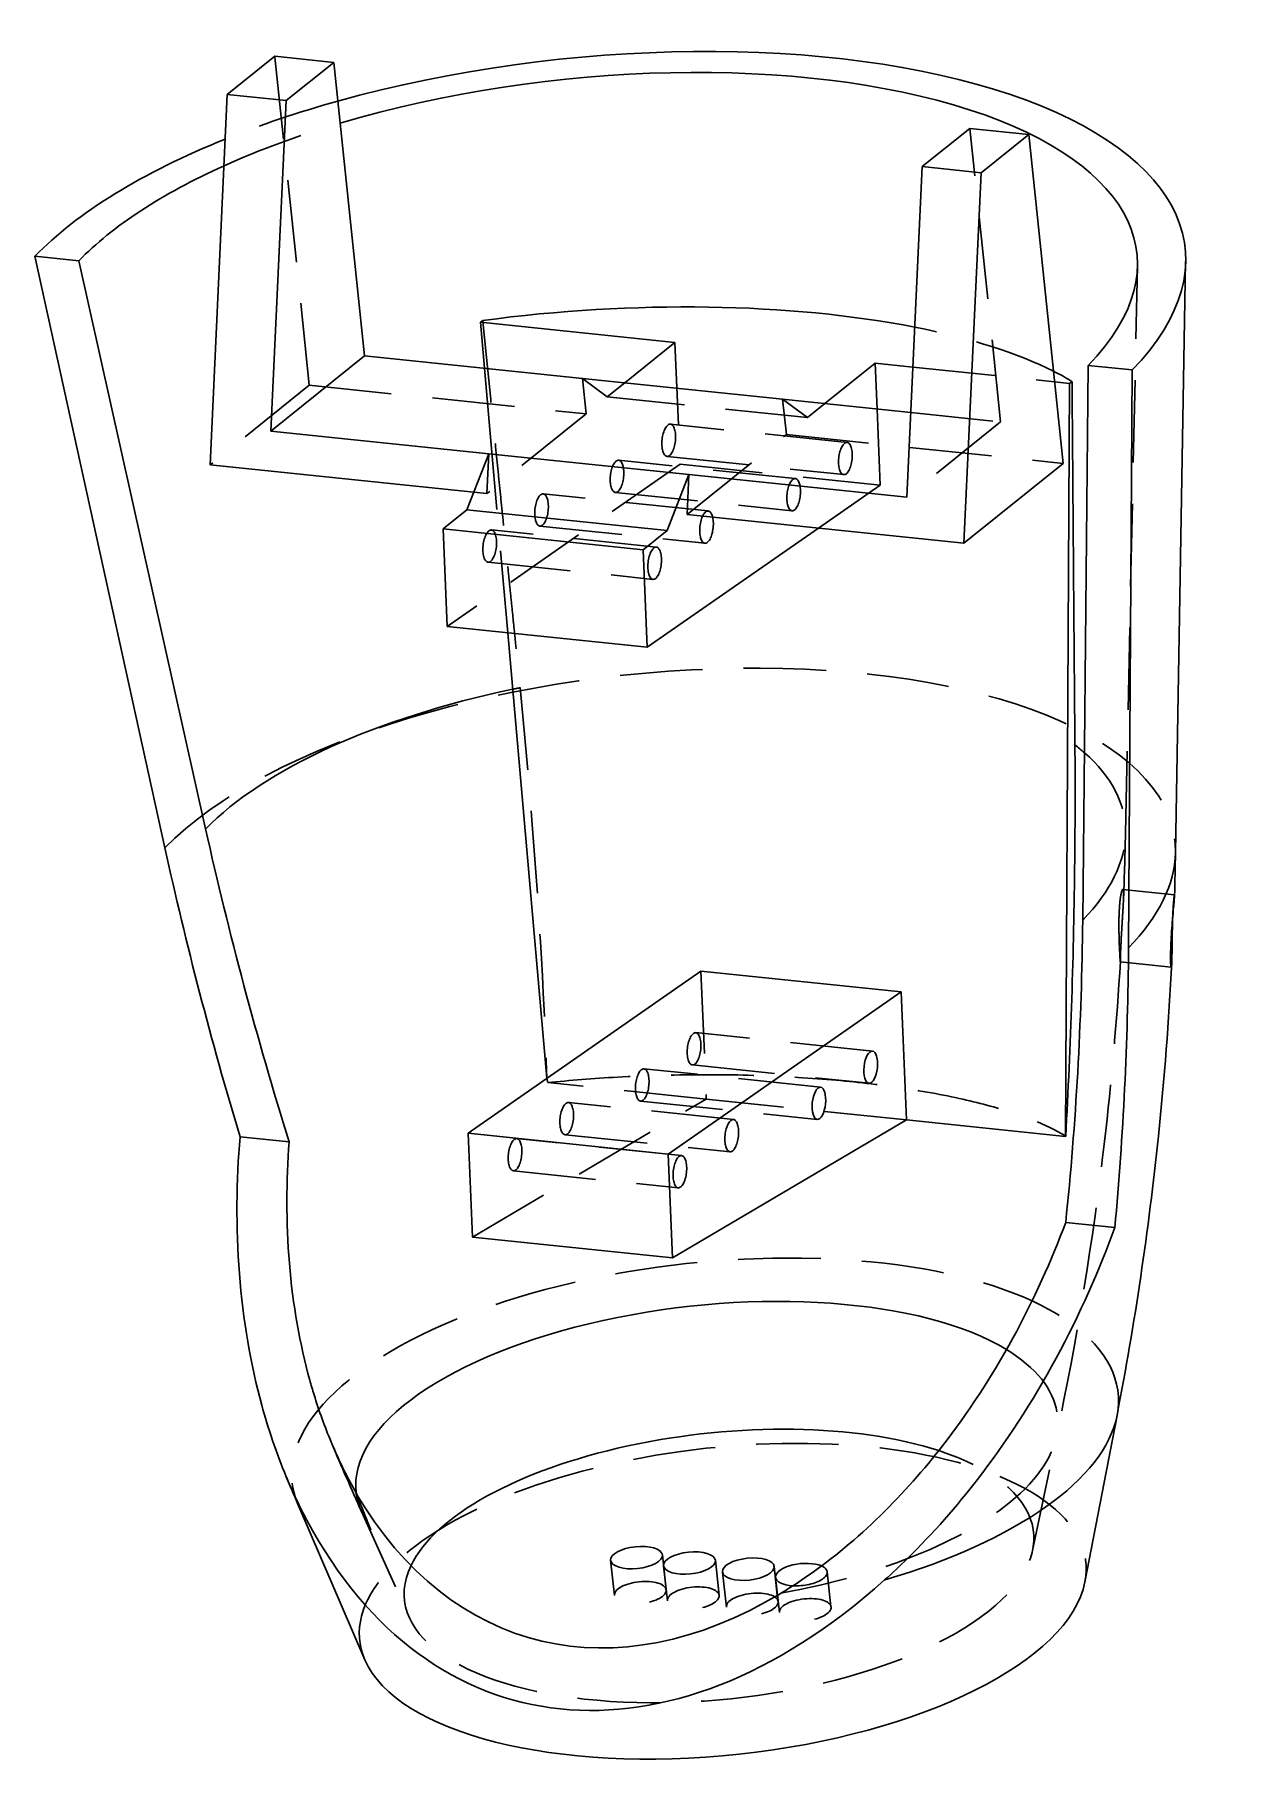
# Model space of a CAD drawing. Header units: millimetres. Extents: x 163 to 256, y -81 to 52.
import ezdxf

# ---------------------------------------------------------------- set-up
doc = ezdxf.new("R2010")
doc.units = ezdxf.units.MM
doc.linetypes.add('HIDDEN', pattern=[9.525, 6.35, -3.175])
doc.layers.get('0').update_dxf_attribs({"color": 253, "lineweight": 70, "true_color": 0x8faf8f})
doc.layers.add('Hidden', color=98, linetype='HIDDEN', lineweight=70, true_color=0x054805)

msp = doc.modelspace()

# ---------------------------------------------------------------- linework, layer by layer
at = {"color": 98, "lineweight": -3, "true_color": 0x054805}
for p, q in [((181.93, 50.83), (178.27, 47.89)), ((181.93, 50.83), (186.47, 50.36)), ((182.8, 47.42), (186.47, 50.36)), ((186.47, 50.36), (188.83, 27.77)), ((178.27, 47.89), (176.95, 19.37)), ((182.8, 47.42), (178.27, 47.89)), ((181.62, 21.97), (182.8, 47.42)), ((235.43, 45.28), (231.77, 42.34)), ((235.43, 45.28), (239.96, 44.81)), ((236.3, 41.87), (239.96, 44.81)), ((239.96, 44.81), (242.61, 19.49)), ((231.77, 42.34), (230.59, 16.89)), ((236.3, 41.87), (231.77, 42.34)), ((234.98, 13.35), (236.3, 41.87)), ((163.45, 35.44), (166.83, 35.09)), ((173.46, -10.12), (163.45, 35.44)), ((166.83, 35.09), (176.6, -8.66)), ((251.26, -10.48), (252.04, 35.03)), ((197.93, 30.49), (197.77, 30.35)), ((197.77, 30.35), (212.73, 28.8)), ((198.08, 26.81), (197.77, 30.35)), ((212.73, 28.8), (208.86, 25.69)), ((181.62, 21.97), (188.83, 27.77)), ((188.83, 27.77), (205.61, 26.03)), ((224.27, 24.09), (228.14, 27.2)), ((228.29, 23.67), (228.14, 27.2)), ((228.14, 27.2), (231.05, 26.9)), ((244.12, -15.67), (244.54, 27.03)), ((244.54, 27.03), (247.92, 26.68)), ((205.61, 26.03), (221.02, 24.43)), ((241.96, 25.77), (243.1, 25.65)), ((243.1, 25.65), (242.85, -22.52)), ((243.1, 25.65), (243.3, 25.8)), ((247.92, 26.68), (247.64, -17.81)), ((221.02, 24.43), (230.89, 23.4)), ((198.4, 20.23), (181.62, 21.97)), ((198.4, 20.23), (196.71, 15.92)), ((213.81, 18.63), (198.4, 20.23)), ((197.24, 17.27), (176.95, 19.37)), ((234.98, 13.35), (242.61, 19.49)), ((212.13, 14.32), (213.81, 18.63)), ((213.81, 18.63), (213.67, 15.56)), ((230.59, 16.89), (213.81, 18.63)), ((196.71, 15.92), (194.88, 14.44)), ((196.71, 15.92), (212.13, 14.32)), ((234.98, 13.35), (213.67, 15.56)), ((194.88, 14.44), (210.29, 12.84)), ((194.88, 14.44), (195.19, 6.93)), ((210.29, 12.84), (212.13, 14.32)), ((223.79, 14.51), (210.6, 5.33)), ((210.6, 5.33), (210.29, 12.84)), ((195.19, 6.93), (210.6, 5.33)), ((202.87, -27.85), (199.86, 6.44)), ((214.73, -19.6), (196.8, -32.09)), ((230.15, -21.2), (214.73, -19.6)), ((230.15, -21.2), (214.73, -19.6)), ((230.15, -21.2), (212.22, -33.69)), ((230.56, -31.06), (230.15, -21.2)), ((230.56, -31.06), (230.15, -21.2)), ((242.85, -22.52), (242.8, -32.33)), ((202.87, -27.85), (202.87, -27.86)), ((212.22, -33.69), (196.8, -32.09)), ((196.8, -32.09), (197.14, -40.08)), ((230.56, -31.06), (212.55, -41.68)), ((242.8, -32.33), (230.56, -31.06)), ((179.25, -32.37), (183.03, -32.76)), ((242.81, -32.32), (242.8, -32.33)), ((212.55, -41.68), (212.22, -33.69)), ((212.55, -41.68), (197.14, -40.08)), ((246.59, -39.35), (242.81, -38.96)), ((244.29, -66.64), (246.76, -53.83)), ((188.2, -59.78), (188.18, -59.79)), ((183.7, -60.65), (188.85, -72.63))]:
    msp.add_line(p, q, dxfattribs=at)
for centre, major_axis, ratio, start_param, end_param in [((205.69, 31.06), (-46.31, -5.01), 0.421337, 2.671111, 5.086987), ((205.69, 31.06), (-46.31, -5.01), 0.421337, 5.303879, 5.812704), ((206.98, 17.15), (-41.02, -2.62), 0.344813, 4.059133, 4.91274), ((206.98, 17.15), (-41.02, -2.62), 0.344813, 3.603706, 3.673634), ((210.36, -12.17), (-37.02, -4), 0.421337, 4.943326, 5.812704), ((210.36, -12.17), (-37.02, -4), 0.421337, 3.512603, 3.558948), ((443.36, -5.22), (215.11, -209.11), 0.808369, 4.031342, 4.120104), ((-29.45, 43.84), (215.11, -209.11), 0.808369, 0.567725, 0.656487), ((216.12, -65.41), (-24.21, -2.62), 0.421337, 3.894494, 6.027522), ((215.05, -55.52), (-31.79, -3.44), 0.421337, 1.974767, 3.012784), ((216.51, -19.68), (-15.05, -51.24), 0.6037, 5.76808, 6.863452), ((215.05, -55.52), (-31.79, -3.44), 0.421337, 0.128809, 0.225862)]:
    msp.add_ellipse(centre, major_axis=major_axis, ratio=ratio, start_param=start_param, end_param=end_param, dxfattribs=at)
at = {"color": 98, "lineweight": -3, "true_color": 0x054805, "extrusion": (6.8895e-17, -4.83859e-17, -1)}
for centre, major_axis, start_param, end_param in [((205.69, 31.06), (42.6, 4.61), 4.303192, 6.753667), ((205.69, 31.06), (42.6, 4.61), 3.612074, 4.051937), ((210.55, -13.97), (40.67, 4.4), 0.052835, 0.470482), ((215.18, -56.78), (27, 2.92), 3.135629, 5.780861), ((222.46, -66.07), (1.99, 0.21), 1.947337, 5.653335), ((216.41, -68.12), (27.95, 3.02), 0.128808, 3.012714)]:
    msp.add_ellipse(centre, major_axis=major_axis, ratio=0.421337, start_param=start_param, end_param=end_param, dxfattribs=at)
at = {"color": 98, "lineweight": -3, "true_color": 0x054805, "extrusion": (1.11173e-18, -7.84968e-17, -1)}
for centre, start_param, end_param in [((440.44, -7.63), 5.31502, 5.396952), ((-25.93, 40.76), 2.48159, 2.563522)]:
    msp.add_ellipse(centre, major_axis=(-215.11, 209.11), ratio=0.808369, start_param=start_param, end_param=end_param, dxfattribs=at)
at = {"color": 98, "lineweight": -3, "true_color": 0x054805}
for centre, major_axis, ratio in [((227.8, -27), (0.13, 1.24), 0.411114), ((223.81, -29.78), (0.13, 1.24), 0.411114), ((213.85, -65.18), (-1.99, -0.21), 0.421337)]:
    msp.add_ellipse(centre, major_axis=major_axis, ratio=ratio, dxfattribs=at)
at = {"color": 98, "lineweight": -3, "true_color": 0x054805, "extrusion": (4.23309e-17, 4.53867e-17, -1)}
msp.add_ellipse((216.67, -18.98), major_axis=(-16.72, -56.65), ratio=0.607179, start_param=5.506033, end_param=6.835867, dxfattribs=at)
at = {"color": 98, "lineweight": -3, "true_color": 0x054805, "extrusion": (6.8895e-17, -4.83859e-17, -1)}
for centre in [(209.77, -64.76), (218.38, -65.65)]:
    msp.add_ellipse(centre, major_axis=(1.99, 0.21), ratio=0.421337, dxfattribs=at)
at = {"color": 98, "lineweight": -3, "true_color": 0x054805}
msp.add_rational_spline([(243.52, -2.19), (243.41, 11.06), (243.3, 25.8)], [10.660575617, 10.2660199324, 9.85976927148], degree=2, dxfattribs=at)
for points, knots in [([(242.81, -32.32), (243.2, -25.37), (243.43, -18.16), (243.54, -8.07), (243.54, -5.11), (243.52, -2.19)], [0.04589413, 0.04589413, 0.04589413, 0.04589413, 0.06640882, 0.06640882, 0.07501135, 0.07501135, 0.07501135, 0.07501135]), ([(250.9, -17.79), (250.9, -17.68), (250.9, -17.56), (250.92, -17.15), (250.94, -16.84), (250.99, -16.22), (251.01, -15.92), (251.06, -15.3), (251.09, -14.98), (251.13, -14.56), (251.14, -14.43), (251.16, -14.25), (251.16, -14.19), (251.17, -14.11), (251.17, -14.07), (251.17, -14.04)], [-0.004639221, -0.004639221, -0.004639221, -0.004639221, -0.004245, -0.004245, -0.003243406, -0.003243406, -0.00229268, -0.00229268, -0.001154705, -0.001154705, -0.000537729, -0.000537729, -0.000225155, -0.000225155, 0, 0, 0, 0]), ([(251.17, -14.04), (251.17, -14.03), (251.17, -14.02), (251.18, -13.98), (251.18, -13.95), (251.18, -13.88), (251.18, -13.84), (251.19, -13.8), (251.19, -13.8), (251.19, -13.8)], [-0.0187800713, -0.0187800713, -0.0187800713, -0.0187800713, -0.0187130617, -0.0187130617, -0.0184673356, -0.0184673356, -0.0180644645, -0.0180644645, -0.0180100525, -0.0180100525, -0.0180100525, -0.0180100525]), ([(251.04, -15.5), (251.04, -15.55), (251.04, -15.61), (251.03, -15.96), (251.02, -16.27), (251.01, -16.88), (251.01, -17.18), (251, -17.81), (251, -18.13), (250.99, -18.54), (250.99, -18.66), (250.98, -18.81), (250.98, -18.86), (250.98, -18.92), (250.98, -18.93), (250.98, -18.95)], [-0.0136781, -0.0136781, -0.0136781, -0.0136781, -0.01348331, -0.01348331, -0.012495481, -0.012495481, -0.011515139, -0.011515139, -0.010330757, -0.010330757, -0.009758221, -0.009758221, -0.009470015, -0.009470015, -0.009386877, -0.009386877, -0.009386877, -0.009386877]), ([(250.93, -19.3), (250.93, -19.3), (250.93, -19.3), (250.91, -19.26), (250.9, -19.17), (250.88, -18.84), (250.88, -18.61), (250.88, -18.16), (250.89, -17.98), (250.9, -17.79)], [-0.007917238, -0.007917238, -0.007917238, -0.007917238, -0.00766064, -0.00766064, -0.006497796, -0.006497796, -0.005328517, -0.005328517, -0.004639221, -0.004639221, -0.004639221, -0.004639221]), ([(246.76, -53.83), (248.13, -46.73), (249.19, -39.55), (250.41, -27.87), (250.75, -23.42), (250.98, -18.95)], [0.00000516, 0.00000516, 0.00000516, 0.00000516, 0.02353705, 0.02353705, 0.03797973, 0.03797973, 0.03797973, 0.03797973]), ([(250.98, -18.95), (250.98, -18.97), (250.98, -18.99), (250.97, -19.04), (250.97, -19.07), (250.97, -19.14), (250.96, -19.18), (250.95, -19.26), (250.94, -19.29), (250.93, -19.3)], [-0.009386877, -0.009386877, -0.009386877, -0.009386877, -0.009246314, -0.009246314, -0.009004237, -0.009004237, -0.008627581, -0.008627581, -0.007917238, -0.007917238, -0.007917238, -0.007917238]), ([(182.81, -58.53), (182.04, -56.69), (181.41, -54.81), (180.08, -49.94), (179.48, -46.45), (178.92, -39.33), (178.97, -35.69), (179.25, -32.37)], [0.16526803, 0.16526803, 0.16526803, 0.16526803, 0.17136607, 0.17136607, 0.18187751, 0.18187751, 0.19238896, 0.19238896, 0.19238896, 0.19238896]), ([(183.03, -32.76), (182.81, -35.71), (182.78, -38.94), (183.31, -45.26), (183.86, -48.36), (184.72, -51.47), (184.83, -51.84), (184.95, -52.22), (185.33, -53.47), (185.77, -54.68), (186.27, -55.87), (186.28, -55.91), (186.3, -55.94), (186.31, -55.98)], [0.18953329, 0.18953329, 0.18953329, 0.18953329, 0.19887387, 0.19887387, 0.20821445, 0.20821445, 0.20948864, 0.20948864, 0.20948864, 0.21364353, 0.21364353, 0.21364353, 0.21377186, 0.21377186, 0.21377186, 0.21377186]), ([(220.89, -67.51), (221.63, -67.06), (222.35, -66.59), (224.86, -64.84), (226.76, -63.26), (230.3, -59.81), (231.94, -57.94), (235.24, -53.69), (237.11, -50.84), (240.36, -44.91), (241.74, -41.83), (242.81, -38.96)], [0.01646549, 0.01646549, 0.01646549, 0.01646549, 0.01894331, 0.01894331, 0.02574118, 0.02574118, 0.03253906, 0.03253906, 0.04187964, 0.04187964, 0.05122022, 0.05122022, 0.05122022, 0.05122022]), ([(246.59, -39.35), (245.41, -42.59), (243.88, -46.07), (240.26, -52.76), (238.16, -55.96), (234.46, -60.77), (232.61, -62.89), (230.04, -65.41), (229.46, -65.96), (228.87, -66.48)], [0.07663264, 0.07663264, 0.07663264, 0.07663264, 0.08714408, 0.08714408, 0.09765553, 0.09765553, 0.1053485, 0.1053485, 0.10753892, 0.10753892, 0.10753892, 0.10753892]), ([(184.39, -61.87), (184.05, -61.24), (183.74, -60.61), (183.22, -59.49), (183.01, -59.01), (182.81, -58.53)], [0.161482677, 0.161482677, 0.161482677, 0.161482677, 0.1636731, 0.1636731, 0.165268035, 0.165268035, 0.165268035, 0.165268035])]:
    msp.add_open_spline(points, degree=3, knots=knots, dxfattribs=at)
for points in [[(251.19, -13.8), (251.22, -12.69), (251.25, -11.59), (251.26, -10.48)], [(186.31, -55.98), (186.87, -57.29), (187.49, -58.56), (188.2, -59.78)], [(182.82, -58.57), (183.11, -59.26), (183.41, -59.95), (183.7, -60.65)]]:
    msp.add_open_spline(points, degree=3, dxfattribs=at)
at = {"color": 98, "lineweight": -3, "true_color": 0x054805, "extrusion": (1.39495e-09, 5.27792e-10, 1)}
msp.add_open_spline([(188.2, -59.78), (188.21, -59.81), (188.22, -59.84), (188.23, -59.87)], degree=3, dxfattribs=at)
at = {"layer": 'Hidden', "lineweight": -3}
for p, q in [((184.58, 25.51), (181.93, 50.83)), ((237.8, 22.69), (235.43, 45.28)), ((247.41, -9.02), (248.33, 34.68)), ((212.73, 28.8), (213.12, 19.42)), ((198.59, 20.92), (198.08, 26.81)), ((231.05, 26.9), (241.96, 25.77)), ((184.58, 25.51), (176.95, 19.37)), ((184.58, 25.51), (205.89, 23.3)), ((205.61, 26.03), (205.89, 23.3)), ((207.51, 24.61), (205.61, 26.03)), ((208.86, 25.69), (207.51, 24.61)), ((222.93, 23.01), (207.51, 24.61)), ((221.31, 21.7), (221.02, 24.43)), ((221.02, 24.43), (222.93, 23.01)), ((205.89, 23.3), (198.26, 17.16)), ((222.93, 23.01), (224.27, 24.09)), ((228.53, 17.82), (228.29, 23.67)), ((230.89, 23.4), (237.8, 22.69)), ((225.98, 21.1), (212.38, 22.51)), ((213.67, 15.56), (221.31, 21.7)), ((221.31, 21.7), (242.61, 19.49)), ((237.8, 22.69), (230.59, 16.89)), ((198.26, 17.16), (198.4, 20.23)), ((199.86, 6.44), (198.59, 20.92)), ((213.12, 19.42), (195.19, 6.93)), ((221.99, 18.32), (208.39, 19.73)), ((212.13, 20.03), (225.73, 18.62)), ((213.12, 19.42), (228.53, 17.82)), ((228.53, 17.82), (223.79, 14.51)), ((198.26, 17.16), (197.24, 17.27)), ((215.29, 15.83), (202.59, 17.14)), ((208.14, 17.25), (221.74, 15.84)), ((211.3, 13.05), (198.6, 14.36)), ((202.33, 14.66), (215.03, 13.34)), ((198.34, 11.88), (211.04, 10.56)), ((251.18, -13.73), (247.2, -13.31)), ((214.73, -19.6), (215.14, -29.46)), ((214.73, -19.6), (215.14, -29.46)), ((247.01, -18.89), (250.93, -19.3)), ((227.93, -25.76), (214.32, -24.34)), ((223.94, -28.53), (210.34, -27.12)), ((214.07, -26.83), (227.67, -28.24)), ((197.14, -40.08), (215.14, -29.46)), ((215.14, -29.46), (202.94, -28.19)), ((230.56, -31.06), (215.14, -29.46)), ((217.23, -31.03), (204.53, -29.71)), ((210.08, -29.61), (223.68, -31.02)), ((213.24, -33.81), (200.54, -32.49)), ((204.28, -32.2), (216.97, -33.52)), ((200.29, -34.98), (212.98, -36.3)), ((240.25, -64.21), (242.1, -55.43)), ((188.6, -61.22), (192.28, -69.4)), ((189.33, -62.63), (189.33, -62.63)), ((207.78, -64.97), (208.07, -67.68)), ((212.05, -67.25), (211.76, -64.54)), ((211.86, -65.39), (212.15, -68.1)), ((216.13, -67.67), (215.84, -64.96)), ((220.66, -68.14), (220.37, -65.44)), ((216.39, -65.87), (216.69, -68.57)), ((220.47, -66.29), (220.77, -68.99)), ((224.74, -68.56), (224.45, -65.86))]:
    msp.add_line(p, q, dxfattribs=at)
for centre, major_axis, ratio, start_param, end_param in [((205.69, 31.06), (-46.31, -5.01), 0.421337, 5.086987, 5.303879), ((206.98, 17.15), (-41.02, -2.62), 0.344813, 3.673634, 4.059133), ((210.36, -12.17), (-37.02, -4), 0.421337, 4.927625, 4.943326), ((210.36, -12.17), (-37.02, -4), 0.421337, 2.671111, 3.512603), ((215.05, -55.52), (-31.79, -3.44), 0.421337, 3.012784, 6.411994), ((216.12, -65.41), (-24.21, -2.62), 0.421337, 6.027522, 10.17768)]:
    msp.add_ellipse(centre, major_axis=major_axis, ratio=ratio, start_param=start_param, end_param=end_param, dxfattribs=at)
at = {"layer": 'Hidden', "lineweight": -3, "extrusion": (6.8895e-17, -4.83859e-17, -1)}
for centre, major_axis, start_param, end_param in [((205.69, 31.06), (42.6, 4.61), 4.051937, 4.303192), ((210.55, -13.97), (40.67, 4.4), 3.612074, 6.336021), ((215.18, -56.78), (27, 2.92), 5.780861, 7.686849), ((216.41, -68.12), (27.95, 3.02), 3.012714, 6.411994), ((215.18, -56.78), (27, 2.92), 2.990215, 3.135629), ((222.46, -66.07), (1.99, 0.21), 5.653335, 8.230522)]:
    msp.add_ellipse(centre, major_axis=major_axis, ratio=0.421337, start_param=start_param, end_param=end_param, dxfattribs=at)
at = {"layer": 'Hidden', "lineweight": -3, "extrusion": (-1.95327e-17, -5.37825e-17, -1)}
for centre in [(212.25, 21.27), (208.27, 18.49), (202.46, 15.9), (198.47, 13.12), (214.2, -25.59), (210.21, -28.37), (204.4, -30.96), (200.42, -33.74)]:
    msp.add_ellipse(centre, major_axis=(-0.13, -1.24), ratio=0.411114, dxfattribs=at)
at = {"layer": 'Hidden', "lineweight": -3}
for centre, major_axis, ratio in [((225.85, 19.86), (0.13, 1.24), 0.411114), ((221.87, 17.08), (0.13, 1.24), 0.411114), ((215.16, 14.58), (0.13, 1.24), 0.411114), ((211.17, 11.8), (0.13, 1.24), 0.411114), ((217.1, -32.27), (0.13, 1.24), 0.411114), ((213.11, -35.05), (0.13, 1.24), 0.411114), ((210.06, -67.46), (-1.99, -0.21), 0.421337), ((214.14, -67.88), (-1.99, -0.21), 0.421337), ((218.68, -68.36), (-1.99, -0.21), 0.421337), ((222.76, -68.78), (-1.99, -0.21), 0.421337)]:
    msp.add_ellipse(centre, major_axis=major_axis, ratio=ratio, dxfattribs=at)
msp.add_rational_spline([(197.93, 30.49), (199.45, 15.59), (200.81, 2.22)], [9.84925564901, 10.2547138949, 10.6483354327], degree=2, dxfattribs=at)
for points, knots in [([(200.81, 2.22), (201.1, -0.71), (201.37, -3.67), (202.2, -13.74), (202.63, -20.93), (202.87, -27.85)], [0.30701195, 0.30701195, 0.30701195, 0.30701195, 0.31553761, 0.31553761, 0.3357845, 0.3357845, 0.3357845, 0.3357845]), ([(246.94, -14.79), (246.96, -14.53), (246.98, -14.29), (247.03, -13.85), (247.07, -13.65), (247.14, -13.39), (247.17, -13.32), (247.19, -13.31)], [-0.014278126, -0.014278126, -0.014278126, -0.014278126, -0.013297843, -0.013297843, -0.012127966, -0.012127966, -0.010943312, -0.010943312, -0.010943312, -0.010943312]), ([(247.19, -13.31), (247.2, -13.31), (247.2, -13.31), (247.22, -13.33), (247.23, -13.36), (247.25, -13.46), (247.25, -13.5), (247.26, -13.57), (247.26, -13.61), (247.26, -13.69), (247.26, -13.73), (247.26, -13.84), (247.26, -13.91), (247.26, -14.09), (247.25, -14.2), (247.25, -14.31)], [-0.010943312, -0.010943312, -0.010943312, -0.010943312, -0.010737121, -0.010737121, -0.009996033, -0.009996033, -0.009625098, -0.009625098, -0.009356667, -0.009356667, -0.00908424, -0.00908424, -0.008694799, -0.008694799, -0.00819946, -0.00819946, -0.00819946, -0.00819946]), ([(247.25, -14.31), (247.24, -14.4), (247.24, -14.49), (247.22, -14.86), (247.2, -15.17), (247.16, -15.82), (247.14, -16.16), (247.1, -16.81), (247.08, -17.11), (247.07, -17.39)], [-0.00819946, -0.00819946, -0.00819946, -0.00819946, -0.007839421, -0.007839421, -0.006783892, -0.006783892, -0.005717115, -0.005717115, -0.004712246, -0.004712246, -0.004712246, -0.004712246]), ([(251.18, -13.73), (251.18, -13.73), (251.18, -13.73), (251.16, -13.79), (251.15, -13.92), (251.11, -14.29), (251.09, -14.53), (251.07, -14.95), (251.06, -15.08), (251.06, -15.22)], [-0.017272968, -0.017272968, -0.017272968, -0.017272968, -0.016935105, -0.016935105, -0.015684205, -0.015684205, -0.014514843, -0.014514843, -0.01400782, -0.01400782, -0.01400782, -0.01400782]), ([(246.99, -18.57), (246.99, -18.54), (246.98, -18.5), (246.98, -18.39), (246.98, -18.32), (246.96, -18.1), (246.96, -17.93), (246.93, -17.46), (246.92, -17.14), (246.91, -16.48), (246.9, -16.15), (246.91, -15.5), (246.92, -15.19), (246.94, -14.87), (246.94, -14.83), (246.94, -14.79)], [-0.01907085, -0.01907085, -0.01907085, -0.01907085, -0.01880974, -0.01880974, -0.018434404, -0.018434404, -0.01766999, -0.01766999, -0.016536018, -0.016536018, -0.015462928, -0.015462928, -0.014419038, -0.014419038, -0.014278126, -0.014278126, -0.014278126, -0.014278126]), ([(247.07, -17.39), (247.07, -17.41), (247.07, -17.44), (247.05, -17.76), (247.04, -18.03), (247.03, -18.46), (247.02, -18.63), (247.02, -18.8), (247.02, -18.84), (247.02, -18.87)], [-0.004712246, -0.004712246, -0.004712246, -0.004712246, -0.004629109, -0.004629109, -0.003536349, -0.003536349, -0.002468927, -0.002468927, -0.001863136, -0.001863136, -0.001863136, -0.001863136]), ([(247.01, -18.89), (247.01, -18.86), (247, -18.82), (247, -18.75), (247, -18.71), (246.99, -18.65), (246.99, -18.6), (246.99, -18.57)], [-0.001457582, -0.001457582, -0.001457582, -0.001457582, -0.00104113, -0.000832904, -0.000624678, -0.000416452, 0, 0, 0, 0]), ([(247.02, -18.87), (246.74, -23.5), (246.33, -28.13), (244.91, -40.38), (243.68, -47.96), (242.1, -55.43)], [0.01062815, 0.01062815, 0.01062815, 0.01062815, 0.02566222, 0.02566222, 0.05064659, 0.05064659, 0.05064659, 0.05064659]), ([(247.02, -18.87), (247.02, -18.87), (247.02, -18.87), (247.01, -18.88), (247.01, -18.88), (247.01, -18.89), (247.01, -18.89), (247.01, -18.89)], [-0.0018631358, -0.0018631358, -0.0018631358, -0.0018631358, -0.0017472633, -0.001689327, -0.0016313907, -0.0015734545, -0.0014575819, -0.0014575819, -0.0014575819, -0.0014575819]), ([(202.94, -28.19), (204.62, -28.02), (206.46, -27.87), (210.45, -27.65), (212.61, -27.59), (216.51, -27.57), (218.62, -27.61), (222.73, -27.8), (224.73, -27.95), (226.49, -28.14), (228.26, -28.32), (230.11, -28.57), (233.56, -29.16), (235.15, -29.51), (237.84, -30.21), (239.18, -30.64), (241.3, -31.49), (242.15, -31.91), (242.81, -32.32)], [0.17392403, 0.17392403, 0.17392403, 0.17392403, 0.17909751, 0.17909751, 0.18500637, 0.18500637, 0.19083045, 0.19083045, 0.19665453, 0.19665453, 0.19665453, 0.20250238, 0.20250238, 0.20835023, 0.20835023, 0.21428382, 0.21428382, 0.21933618, 0.21933618, 0.21933618, 0.21933618]), ([(188.67, -61.38), (188.74, -61.53), (188.82, -61.68), (188.9, -61.84), (189.03, -62.1), (189.18, -62.36), (189.33, -62.63)], [0, 0, 0, 0, 0.000696306, 0.000696306, 0.000696306, 0.001852997, 0.001852997, 0.001852997, 0.001852997]), ([(189.33, -62.63), (189.13, -62.28), (188.94, -61.92), (188.73, -61.51), (188.7, -61.44), (188.67, -61.38)], [-0.003739883, -0.003739883, -0.003739883, -0.003739883, -0.002126118, -0.002126118, -0.001829439, -0.001829439, -0.001829439, -0.001829439])]:
    msp.add_open_spline(points, degree=3, knots=knots, dxfattribs=at)
for points in [[(247.41, -9.02), (247.38, -10.79), (247.32, -12.55), (247.25, -14.31)], [(251.19, -13.8), (251.19, -13.75), (251.19, -13.72), (251.18, -13.73)], [(251.06, -15.22), (251.05, -15.31), (251.05, -15.4), (251.04, -15.5)], [(202.87, -27.86), (202.89, -27.97), (202.92, -28.08), (202.94, -28.19)], [(188.6, -61.22), (187.82, -59.48), (187.06, -57.74), (186.32, -55.99)], [(189.13, -62.16), (188.81, -61.37), (188.49, -60.58), (188.18, -59.79)], [(188.23, -59.87), (188.52, -60.64), (188.82, -61.4), (189.13, -62.16)], [(189.33, -62.63), (189.26, -62.47), (189.2, -62.32), (189.13, -62.16)], [(189.13, -62.16), (189.2, -62.32), (189.26, -62.48), (189.33, -62.63)]]:
    msp.add_open_spline(points, degree=3, dxfattribs=at)

doc.saveas('drawing.dxf')
